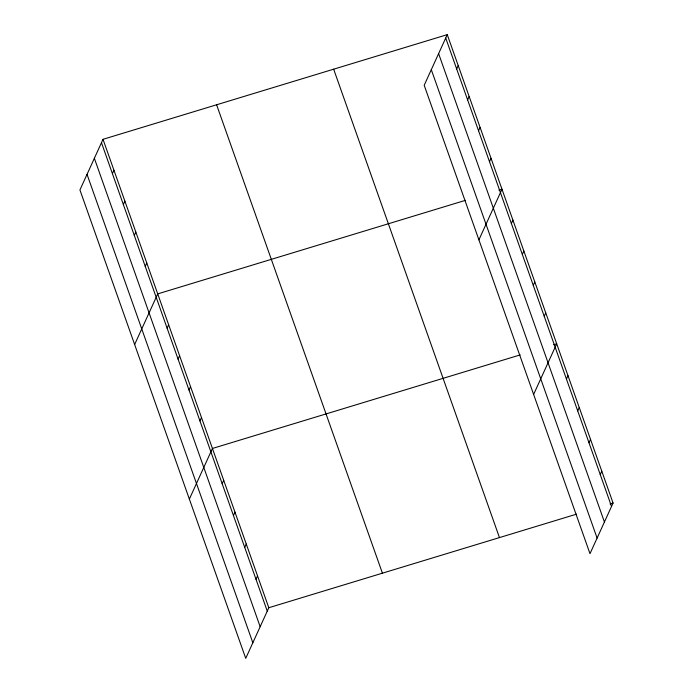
<?xml version="1.0" encoding="UTF-8"?>
<svg xmlns="http://www.w3.org/2000/svg" width="693" height="693" viewBox="0 0 693 693"><rect width="100%" height="100%" fill="white"/><g stroke="black" fill="none" stroke-linecap="round" stroke-linejoin="round"><path stroke-width="1.04" d="M103.006 139.319L79.929 189.951L245.738 658.35L268.806 607.726L103.006 139.319L447.262 34.65L613.071 503.049L589.994 553.681L424.194 85.274L447.262 34.65M112.405 173.614L113.947 170.235M123.345 204.53L124.887 201.152M134.295 235.447L135.828 232.068M145.235 266.363L146.777 262.976M134.65 344.516L157.718 293.893L465.462 200.329M167.117 328.187L168.659 324.809M178.066 359.104L179.608 355.726M189.007 390.02L190.549 386.642M199.948 420.928L201.49 417.55M189.362 499.09L212.43 448.466L520.183 354.903M222.167 483.697L223.709 480.318M233.446 515.549L234.988 512.17M456.67 68.945L458.203 65.566M244.716 547.401L246.258 544.022M467.61 99.861L469.152 96.483M255.994 579.253L257.536 575.874M478.551 130.778L480.093 127.391M489.492 161.686L491.034 158.307M478.906 239.847L501.983 189.224L498.934 190.151M511.382 223.518L512.924 220.14M522.323 254.435L523.865 251.048M533.272 285.343L534.805 281.964M544.213 316.259L545.755 312.881M533.627 394.421L556.696 343.797L553.655 344.724M566.432 379.028L567.974 375.649M577.702 410.88L579.244 407.501M588.981 442.732L590.523 439.353M600.251 474.584L601.793 471.205M268.806 607.726L576.55 514.154M610.031 503.976L613.071 503.049M445.72 38.028L611.529 506.436M438.617 53.621L604.426 522.02M431.297 69.681L597.106 538.089M333.654 69.187L499.462 537.595M216.606 104.782L382.415 573.18M101.464 142.697L267.264 611.105M94.361 158.29L260.161 626.697M87.032 174.359L252.841 642.757"/></g></svg>
